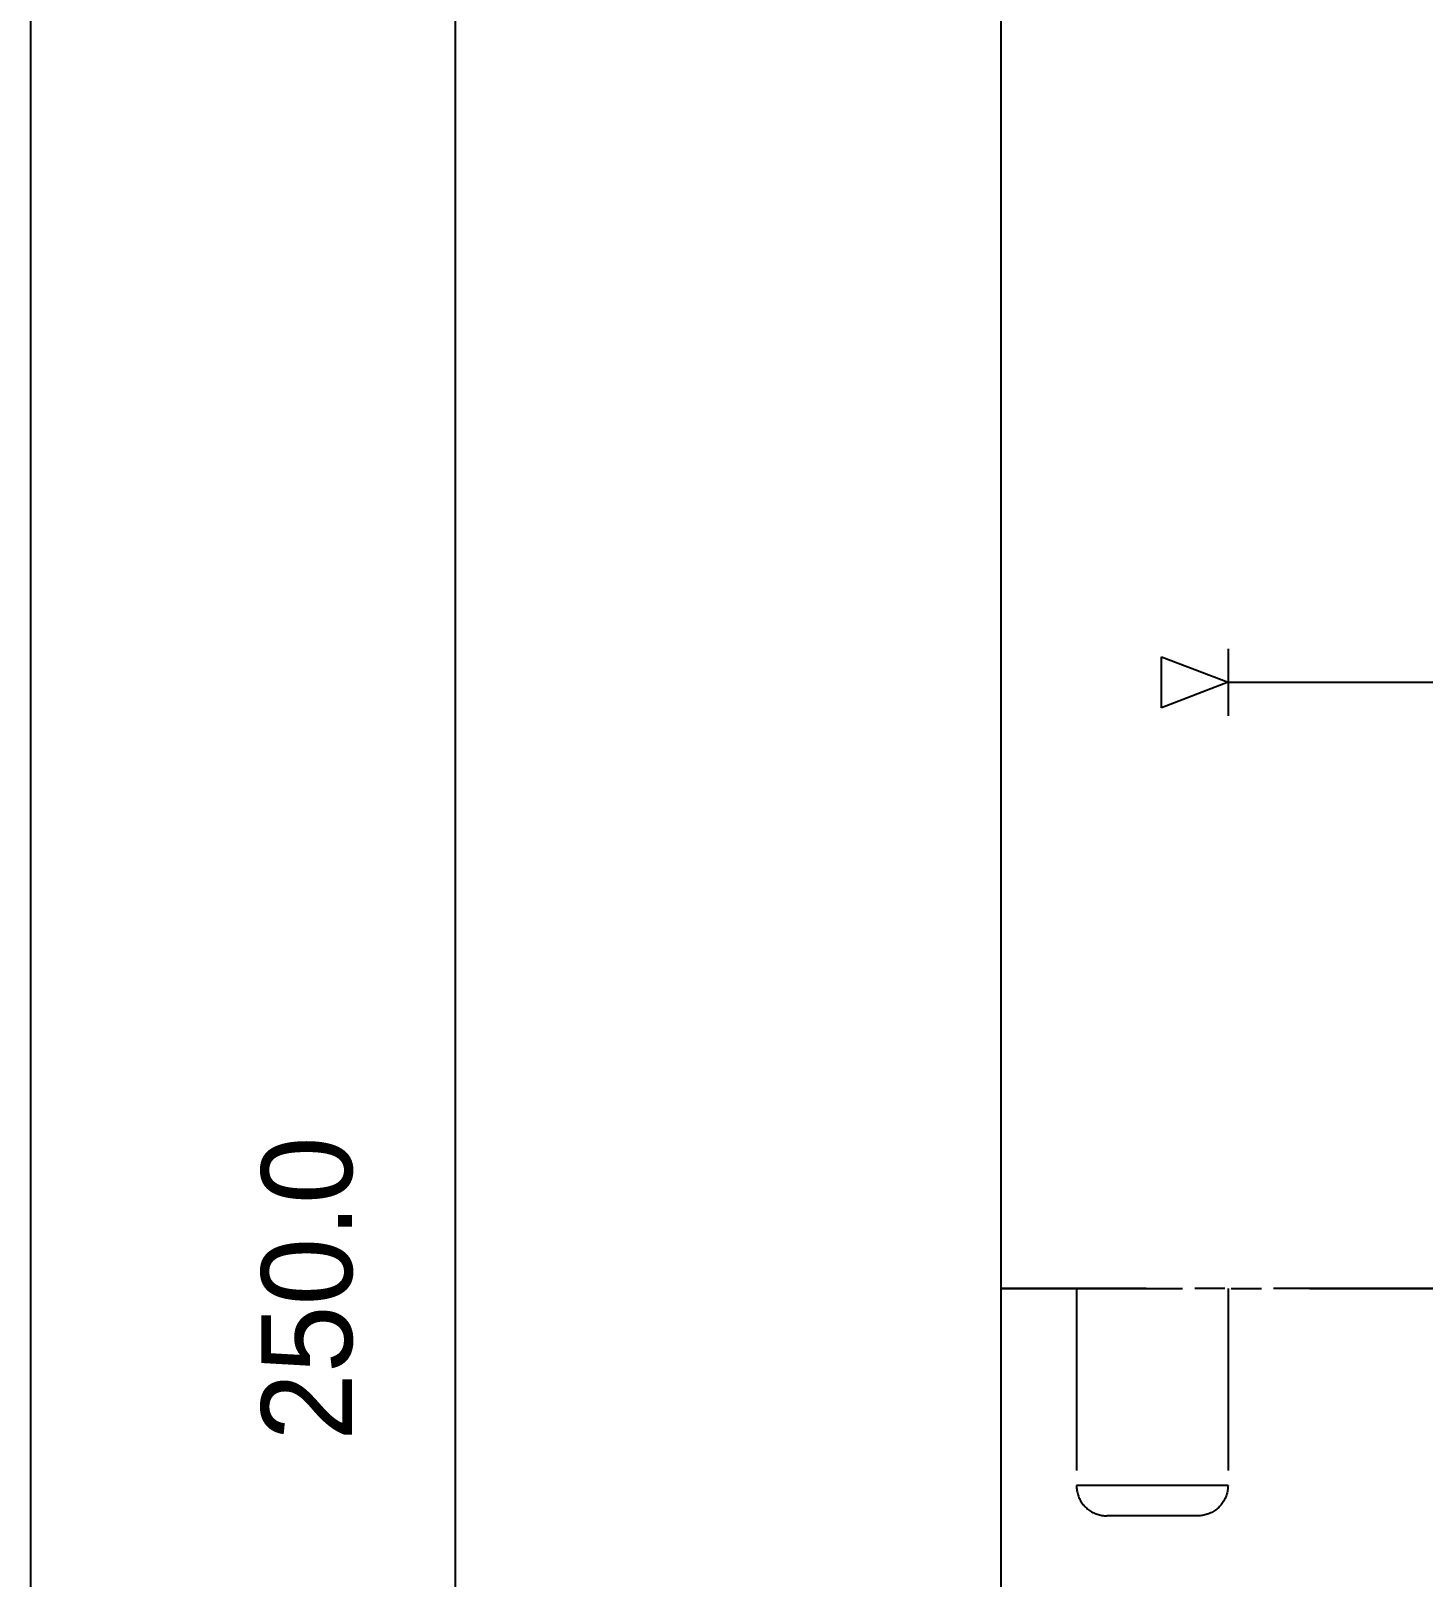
# Model space of a CAD drawing. Extents: x 8 to 586, y 8 to 412.
# Drawn here: x 8 to 53.9, y 310 to 361 of the extents above; entities that cross this region are included whole.
import ezdxf
from ezdxf.enums import TextEntityAlignment as Align

# ---------------------------------------------------------------- set-up
doc = ezdxf.new("R2010")
doc.units = 0
doc.linetypes.add('CENTER', pattern=[10.2, 6, -1.6, 1, -1.6])
doc.linetypes.add('DASHED', pattern=[3, 1.8, -1.2])
for name, color, linetype in [('DIMS', 1, 'CONTINUOUS'), ('FRAME', 250, 'CONTINUOUS'), ('HIDDEN', 8, 'DASHED'), ('SEAM', 3, 'CENTER'), ('TEXT', 7, 'CONTINUOUS'), ('VISIBLE', 7, 'CONTINUOUS')]:
    doc.layers.add(name, color=color, linetype=linetype)

msp = doc.modelspace()

# ---------------------------------------------------------------- linework, layer by layer
at = {"layer": 'DIMS'}
for p, q in [((22, 382), (22, 257)), ((45.3, 338.664), (45.3, 340.336)), ((45.3, 340.336), (47.5, 339.5)), ((47.5, 340.6), (47.5, 338.4)), ((47.5, 339.5), (45.3, 338.664)), ((47.5, 339.5), (207.5, 339.5))]:
    msp.add_line(p, q, dxfattribs=at)
at = {"layer": 'FRAME'}
msp.add_line((8, 8), (8, 412), dxfattribs=at)
at = {"layer": 'HIDDEN'}
msp.add_line((40, 369.5), (40, 269.5), dxfattribs=at)
at = {"layer": 'SEAM'}
for p, q in [((40, 369.5), (40, 319.5)), ((40, 319.5), (55, 319.5)), ((40, 319.5), (40, 269.5)), ((55, 319.5), (40, 319.5)), ((42.5, 319.5), (42.5, 313)), ((47.5, 319.5), (47.5, 313)), ((42.5, 313), (42.5023, 312.9598)), ((42.5, 313), (42.5023, 312.9598)), ((47.5, 313), (42.5, 313)), ((42.5023, 312.9598), (42.5045, 312.9196)), ((42.5023, 312.9598), (42.5045, 312.9196)), ((42.5045, 312.9196), (42.5077, 312.8795)), ((42.5045, 312.9196), (42.5077, 312.8795)), ((42.5077, 312.8795), (42.5145, 312.8398)), ((42.5077, 312.8795), (42.5145, 312.8398)), ((42.5145, 312.8398), (42.5212, 312.8002)), ((42.5145, 312.8398), (42.5212, 312.8002)), ((42.5212, 312.8002), (42.5298, 312.7609)), ((42.5212, 312.8002), (42.5298, 312.7609)), ((42.5298, 312.7609), (42.541, 312.7222)), ((42.5298, 312.7609), (42.541, 312.7222)), ((42.541, 312.7222), (42.5521, 312.6835)), ((42.541, 312.7222), (42.5521, 312.6835)), ((47.459, 312.7222), (47.4479, 312.6835)), ((47.4702, 312.7609), (47.459, 312.7222)), ((47.4788, 312.8002), (47.4702, 312.7609)), ((47.4855, 312.8398), (47.4788, 312.8002)), ((47.4923, 312.8795), (47.4855, 312.8398)), ((47.4955, 312.9196), (47.4923, 312.8795)), ((47.4977, 312.9598), (47.4955, 312.9196)), ((47.5, 313), (47.4977, 312.9598)), ((42.5521, 312.6835), (42.566, 312.6458)), ((42.5521, 312.6835), (42.566, 312.6458)), ((42.566, 312.6458), (42.5814, 312.6086)), ((42.566, 312.6458), (42.5814, 312.6086)), ((42.5814, 312.6086), (42.5968, 312.5714)), ((42.5814, 312.6086), (42.5968, 312.5714)), ((42.5968, 312.5714), (42.6157, 312.5359)), ((42.5968, 312.5714), (42.6157, 312.5359)), ((42.6157, 312.5359), (42.6352, 312.5007)), ((42.6157, 312.5359), (42.6352, 312.5007)), ((42.6352, 312.5007), (42.6549, 312.4656)), ((42.6352, 312.5007), (42.6549, 312.4656)), ((42.6549, 312.4656), (42.6782, 312.4328)), ((42.6549, 312.4656), (42.6782, 312.4328)), ((42.6782, 312.4328), (42.7015, 312.4)), ((42.6782, 312.4328), (42.7015, 312.4)), ((42.7015, 312.4), (42.7258, 312.3679)), ((42.7015, 312.4), (42.7258, 312.3679)), ((42.7258, 312.3679), (42.7527, 312.3379)), ((42.7258, 312.3679), (42.7527, 312.3379)), ((42.7527, 312.3379), (42.7795, 312.3079)), ((42.7527, 312.3379), (42.7795, 312.3079)), ((42.7795, 312.3079), (42.8079, 312.2795)), ((42.7795, 312.3079), (42.8079, 312.2795)), ((42.8079, 312.2795), (42.8379, 312.2527)), ((42.8079, 312.2795), (42.8379, 312.2527)), ((42.8379, 312.2527), (42.8679, 312.2258)), ((42.8379, 312.2527), (42.8679, 312.2258)), ((42.8679, 312.2258), (42.9, 312.2015)), ((42.8679, 312.2258), (42.9, 312.2015)), ((42.9, 312.2015), (42.9328, 312.1782)), ((42.9, 312.2015), (42.9328, 312.1782)), ((42.9328, 312.1782), (42.9656, 312.1549)), ((42.9328, 312.1782), (42.9656, 312.1549)), ((47.0672, 312.1782), (47.0344, 312.1549)), ((47.1, 312.2015), (47.0672, 312.1782)), ((47.1321, 312.2258), (47.1, 312.2015)), ((47.1621, 312.2527), (47.1321, 312.2258)), ((47.1921, 312.2795), (47.1621, 312.2527)), ((47.2205, 312.3079), (47.1921, 312.2795)), ((47.2473, 312.3379), (47.2205, 312.3079)), ((47.2742, 312.3679), (47.2473, 312.3379)), ((47.2985, 312.4), (47.2742, 312.3679)), ((47.3218, 312.4328), (47.2985, 312.4)), ((47.3451, 312.4656), (47.3218, 312.4328)), ((47.3648, 312.5007), (47.3451, 312.4656)), ((47.3843, 312.5359), (47.3648, 312.5007)), ((47.4032, 312.5714), (47.3843, 312.5359)), ((47.4186, 312.6086), (47.4032, 312.5714)), ((47.434, 312.6458), (47.4186, 312.6086)), ((47.4479, 312.6835), (47.434, 312.6458)), ((42.9656, 312.1549), (43.0007, 312.1352)), ((42.9656, 312.1549), (43.0007, 312.1352)), ((43.0007, 312.1352), (43.0359, 312.1157)), ((43.0007, 312.1352), (43.0359, 312.1157)), ((43.0359, 312.1157), (43.0714, 312.0968)), ((43.0359, 312.1157), (43.0714, 312.0968)), ((43.0714, 312.0968), (43.1086, 312.0814)), ((43.0714, 312.0968), (43.1086, 312.0814)), ((43.1086, 312.0814), (43.1458, 312.066)), ((43.1086, 312.0814), (43.1458, 312.066)), ((43.1458, 312.066), (43.1835, 312.0521)), ((43.1458, 312.066), (43.1835, 312.0521)), ((43.1835, 312.0521), (43.2222, 312.041)), ((43.1835, 312.0521), (43.2222, 312.041)), ((43.2222, 312.041), (43.2609, 312.0298)), ((43.2222, 312.041), (43.2609, 312.0298)), ((43.2609, 312.0298), (43.3002, 312.0212)), ((43.2609, 312.0298), (43.3002, 312.0212)), ((43.3002, 312.0212), (43.3398, 312.0145)), ((43.3002, 312.0212), (43.3398, 312.0145)), ((43.3398, 312.0145), (43.3795, 312.0077)), ((43.3398, 312.0145), (43.3795, 312.0077)), ((43.3795, 312.0077), (43.4196, 312.0045)), ((43.3795, 312.0077), (43.4196, 312.0045)), ((43.4196, 312.0045), (43.4598, 312.0023)), ((43.4196, 312.0045), (43.4598, 312.0023)), ((43.4598, 312.0023), (43.5, 312)), ((43.4598, 312.0023), (43.5, 312)), ((46.5, 312), (43.5, 312)), ((46.5402, 312.0023), (46.5, 312)), ((46.5804, 312.0045), (46.5402, 312.0023)), ((46.6205, 312.0077), (46.5804, 312.0045)), ((46.6602, 312.0145), (46.6205, 312.0077)), ((46.6998, 312.0212), (46.6602, 312.0145)), ((46.7391, 312.0298), (46.6998, 312.0212)), ((46.7778, 312.041), (46.7391, 312.0298)), ((46.8165, 312.0521), (46.7778, 312.041)), ((46.8542, 312.066), (46.8165, 312.0521)), ((46.8914, 312.0814), (46.8542, 312.066)), ((46.9286, 312.0968), (46.8914, 312.0814)), ((46.9641, 312.1157), (46.9286, 312.0968)), ((46.9993, 312.1352), (46.9641, 312.1157)), ((47.0344, 312.1549), (46.9993, 312.1352))]:
    msp.add_line(p, q, dxfattribs=at)
at = {"layer": 'VISIBLE'}
msp.add_line((40, 369.5), (40, 269.5), dxfattribs=at)

# ---------------------------------------------------------------- texts
at = {"layer": 'TEXT'}
msp.add_text('250.0', height=3, rotation=90, dxfattribs=at).set_placement((18.6, 319.5), align=Align.CENTER)

doc.saveas('drawing.dxf')
